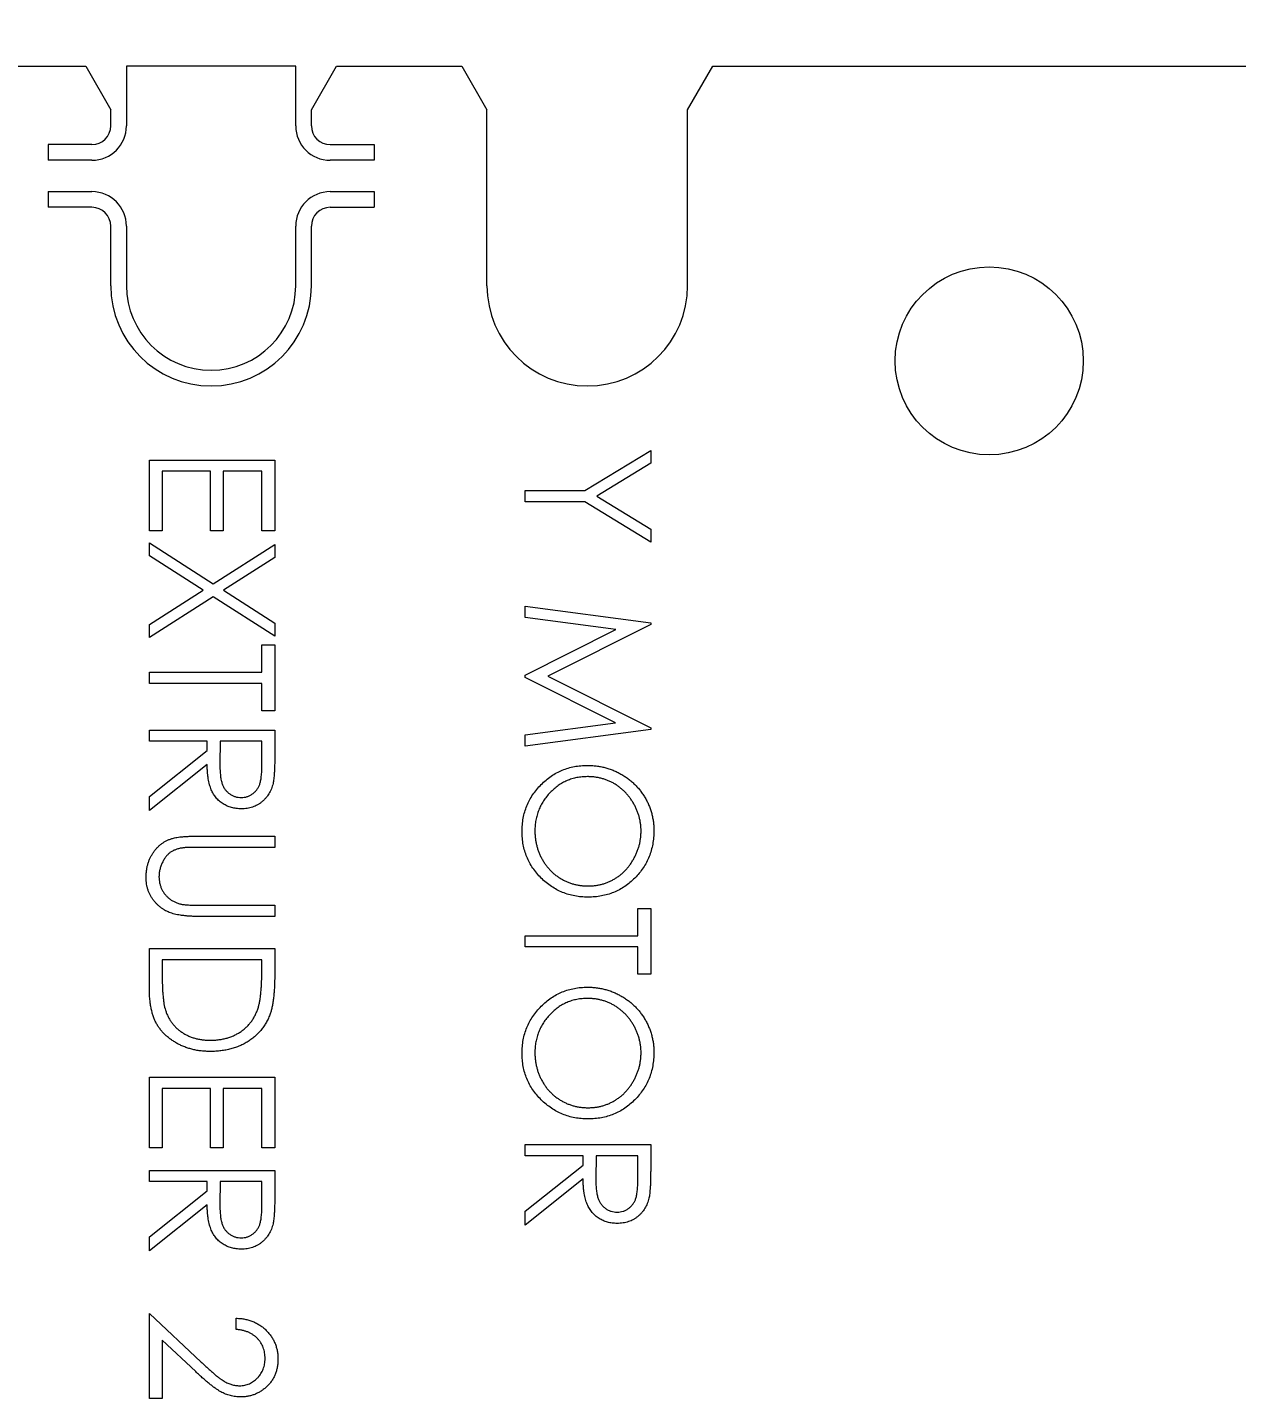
# Model space of a CAD drawing. Header units: millimetres. Extents: x 5 to 292, y 3 to 208.
# Drawn here: x 45.59 to 55.23, y 129.87 to 140.81 of the extents above; entities that cross this region are included whole.
import ezdxf

# ---------------------------------------------------------------- set-up
doc = ezdxf.new("R2010")
doc.units = ezdxf.units.MM
doc.layers.add('DIMENSIONS', color=179, linetype='Continuous')
doc.styles.add('SLDTEXTSTYLE1', font='TXT', dxfattribs={"width": 0.75})
doc.dimstyles.new('SLDDIMSTYLE1', dxfattribs={"dimtxt": 3.5, "dimasz": 3.302, "dimexe": 0, "dimexo": 0.0625, "dimgap": 0.875, "dimtad": 2, "dimlfac": 2, "dimrnd": 1e-09, "dimzin": 12, "dimdsep": 46, "dimtxsty": 'SLDTEXTSTYLE1', "dimblk1": 'CLOSED', "dimblk2": 'CLOSED', "dimsah": 1, "dimcen": 0.09, "dimadec": 0, "dimazin": 3, "dimtfac": 1, "dimtofl": 0, "dimtmove": 0, "dimatfit": 3, "dimldrblk": 'CLOSED', "dimfxl": 0, "dimfrac": 2, "dimtolj": 1, "dimtzin": 12, "dimarcsym": 0})

# ---------------------------------------------------------------- blocks, each defined once
blk = doc.blocks.new('_CLOSED')
at = {"color": 0, "linetype": 'ByBlock', "lineweight": -2}
for p, q in [((-1, 0.166667), (0, 0)), ((-1, 0.166667), (-1, -0.166667)), ((0, 0), (-1, -0.166667)), ((0, 0), (-1, 0))]:
    blk.add_line(p, q, dxfattribs=at)
blk = doc.blocks.new('_D_1')
at = {"layer": 'DIMENSIONS'}
for p, q in [((16.753, 136.699), (16.753, 148.917)), ((284.86, 133.699), (284.86, 148.917)), ((16.753, 147.917), (284.86, 147.917))]:
    blk.add_line(p, q, dxfattribs=at)
at = {"layer": 'DIMENSIONS', "xscale": 3.302, "yscale": 3.302}
for p, rotation in [((16.753, 147.917, -27.848), 179.9999999999998), ((284.86, 147.917, -27.848), 359.9999999999998)]:
    blk.add_blockref('_CLOSED', p, dxfattribs=dict(at, rotation=rotation))
at = {"layer": 'DIMENSIONS', "insert": (153.218, 152.429), "char_height": 3.5, "attachment_point": 1, "style": 'SLDTEXTSTYLE1'}
blk.add_mtext('536.22', dxfattribs=at)

msp = doc.modelspace()

# ---------------------------------------------------------------- linework, layer by layer
at = {"color": 7, "linetype": 'Continuous', "lineweight": 15}
for p, q in [((44.6279, 140.4991), (46.0529, 140.4991)), ((46.0529, 140.4991), (46.2529, 140.1527)), ((46.3779, 140.4991), (46.3779, 140.0241)), ((47.7279, 140.4991), (46.3779, 140.4991)), ((47.7279, 140.0241), (47.7279, 140.4991)), ((47.8529, 140.1527), (48.0529, 140.4991)), ((48.0529, 140.4991), (49.0529, 140.4991)), ((49.0529, 140.4991), (49.2529, 140.1527)), ((50.8529, 140.1527), (51.0529, 140.4991)), ((51.0529, 140.4991), (55.8529, 140.4991)), ((46.2529, 140.0241), (46.2529, 140.1527)), ((47.8529, 140.0241), (47.8529, 140.1527)), ((49.2529, 138.7491), (49.2529, 140.1527)), ((50.8529, 138.7491), (50.8529, 140.1527)), ((46.1029, 139.8741), (45.7529, 139.8741)), ((45.7529, 139.8741), (45.7529, 139.7491)), ((48.0029, 139.8741), (48.3529, 139.8741)), ((48.3529, 139.8741), (48.3529, 139.7491)), ((46.1029, 139.7491), (45.7529, 139.7491)), ((48.3529, 139.7491), (48.0029, 139.7491)), ((45.7529, 139.4991), (45.7529, 139.3741)), ((45.7529, 139.4991), (46.1029, 139.4991)), ((48.0029, 139.4991), (48.3529, 139.4991)), ((48.3529, 139.4991), (48.3529, 139.3741)), ((46.1029, 139.3741), (45.7529, 139.3741)), ((48.0029, 139.3741), (48.3529, 139.3741)), ((46.2529, 138.7491), (46.2529, 139.2241)), ((46.3779, 139.2241), (46.3779, 138.7491)), ((47.7279, 138.7491), (47.7279, 139.2241)), ((47.8529, 138.7491), (47.8529, 139.2241)), ((50.0336, 137.1142), (50.5582, 137.4348)), ((50.5582, 137.4348), (50.5582, 137.332)), ((46.5603, 136.7937), (46.5603, 137.3578)), ((46.5603, 137.3578), (47.5603, 137.3578)), ((47.5603, 137.3578), (47.5603, 136.7937)), ((50.5582, 137.332), (50.1285, 137.0692)), ((46.6628, 137.2681), (46.6628, 136.7937)), ((47.0475, 137.2681), (46.6628, 137.2681)), ((47.0475, 136.7937), (47.0475, 137.2681)), ((47.15, 137.2681), (47.15, 136.7937)), ((47.4577, 137.2681), (47.15, 137.2681)), ((47.4577, 136.7937), (47.4577, 137.2681)), ((49.5582, 137.1142), (50.0336, 137.1142)), ((49.5582, 137.0245), (49.5582, 137.1142)), ((50.1285, 137.0692), (50.5582, 136.8067)), ((50.0336, 137.0245), (49.5582, 137.0245)), ((50.5582, 136.704), (50.0336, 137.0245)), ((46.6628, 136.7937), (46.5603, 136.7937)), ((47.15, 136.7937), (47.0475, 136.7937)), ((47.5603, 136.7937), (47.4577, 136.7937)), ((50.5582, 136.8067), (50.5582, 136.704)), ((46.5603, 136.6976), (47.0703, 136.3711)), ((46.5603, 136.594), (46.5603, 136.6976)), ((47.0703, 136.3711), (47.5603, 136.6848)), ((47.5603, 136.6848), (47.5603, 136.5812)), ((46.9894, 136.3194), (46.5603, 136.594)), ((47.5603, 136.5812), (47.1512, 136.3194)), ((46.5603, 136.0447), (46.9894, 136.3194)), ((47.1512, 136.3194), (47.5603, 136.0575)), ((47.0703, 136.2675), (46.5603, 135.9412)), ((47.5603, 135.954), (47.0703, 136.2675)), ((49.5582, 136.1912), (50.5582, 136.0592)), ((49.5582, 136.1008), (49.5582, 136.1912)), ((50.2794, 136.0053), (49.5582, 136.1008)), ((46.5603, 135.9412), (46.5603, 136.0447)), ((47.5603, 136.0575), (47.5603, 135.954)), ((49.5582, 135.6429), (50.2794, 136.0053)), ((50.5582, 136.0463), (49.7377, 135.6335)), ((50.5582, 136.0592), (50.5582, 136.0463)), ((47.4577, 135.8835), (47.5603, 135.8835)), ((47.4577, 135.6655), (47.4577, 135.8835)), ((47.5603, 135.8835), (47.5603, 135.3578)), ((46.5603, 135.6655), (47.4577, 135.6655)), ((46.5603, 135.5758), (46.5603, 135.6655)), ((49.5582, 135.6227), (49.5582, 135.6429)), ((47.4577, 135.5758), (46.5603, 135.5758)), ((47.4577, 135.3578), (47.4577, 135.5758)), ((50.2778, 135.2617), (49.5582, 135.6227)), ((49.7377, 135.6335), (50.5582, 135.2216)), ((47.5603, 135.3578), (47.4577, 135.3578)), ((46.5603, 135.1142), (46.5603, 135.204)), ((46.5603, 135.204), (47.5603, 135.204)), ((47.5603, 135.204), (47.5603, 135.0039)), ((49.5582, 135.1659), (50.2778, 135.2617)), ((50.5582, 135.2086), (49.5582, 135.0758)), ((50.5582, 135.2216), (50.5582, 135.2086)), ((47.0218, 135.1142), (46.5603, 135.1142)), ((47.0218, 135.0413), (47.0218, 135.1142)), ((47.1244, 135.1142), (47.123, 134.9311)), ((47.4577, 135.1142), (47.1244, 135.1142)), ((47.4577, 134.9267), (47.4577, 135.1142)), ((49.5582, 135.0758), (49.5582, 135.1659)), ((46.5603, 134.6739), (47.0218, 135.0413)), ((47.0218, 134.9303), (46.5603, 134.563)), ((46.5603, 134.563), (46.5603, 134.6739)), ((46.9563, 134.3578), (47.5603, 134.3578)), ((47.5603, 134.3578), (47.5603, 134.2681)), ((47.5603, 134.2681), (46.9611, 134.2681)), ((46.9611, 133.8065), (47.5603, 133.8065)), ((47.5603, 133.8065), (47.5603, 133.7168)), ((50.4557, 133.7809), (50.5582, 133.7809)), ((50.4557, 133.563), (50.4557, 133.7809)), ((50.5582, 133.7809), (50.5582, 133.2553)), ((47.5603, 133.7168), (46.9563, 133.7168)), ((49.5582, 133.563), (50.4557, 133.563)), ((49.5582, 133.4732), (49.5582, 133.563)), ((46.5603, 133.4604), (47.5603, 133.4604)), ((46.5603, 133.1505), (46.5603, 133.4604)), ((47.5603, 133.4604), (47.5603, 133.2585)), ((50.4557, 133.4732), (49.5582, 133.4732)), ((50.4557, 133.2553), (50.4557, 133.4732)), ((46.6628, 133.3707), (46.6628, 133.2559)), ((47.4577, 133.3707), (46.6628, 133.3707)), ((47.4577, 133.3003), (47.4577, 133.3707)), ((50.5582, 133.2553), (50.4557, 133.2553)), ((46.5603, 131.8707), (46.5603, 132.4348)), ((46.5603, 132.4348), (47.5603, 132.4348)), ((47.5603, 132.4348), (47.5603, 131.8707)), ((46.6628, 132.345), (46.6628, 131.8707)), ((47.0475, 132.345), (46.6628, 132.345)), ((47.0475, 131.8707), (47.0475, 132.345)), ((47.15, 132.345), (47.15, 131.8707)), ((47.4577, 132.345), (47.15, 132.345)), ((47.4577, 131.8707), (47.4577, 132.345)), ((46.6628, 131.8707), (46.5603, 131.8707)), ((47.15, 131.8707), (47.0475, 131.8707)), ((47.5603, 131.8707), (47.4577, 131.8707)), ((49.5582, 131.8065), (49.5582, 131.8963)), ((49.5582, 131.8963), (50.5582, 131.8963)), ((50.5582, 131.8963), (50.5582, 131.6962)), ((50.0198, 131.8065), (49.5582, 131.8065)), ((49.5582, 131.3662), (50.0198, 131.7336)), ((50.0198, 131.7336), (50.0198, 131.8065)), ((50.1223, 131.8065), (50.1209, 131.6235)), ((50.4557, 131.8065), (50.1223, 131.8065)), ((50.4557, 131.619), (50.4557, 131.8065)), ((46.5603, 131.6014), (46.5603, 131.6912)), ((46.5603, 131.6912), (47.5603, 131.6912)), ((47.0218, 131.6014), (46.5603, 131.6014)), ((47.0218, 131.5285), (47.0218, 131.6014)), ((47.1244, 131.6014), (47.123, 131.4183)), ((47.4577, 131.6014), (47.1244, 131.6014)), ((47.4577, 131.4139), (47.4577, 131.6014)), ((47.5603, 131.6912), (47.5603, 131.491)), ((50.0198, 131.6227), (49.5582, 131.2553)), ((46.5603, 131.1611), (47.0218, 131.5285)), ((47.0218, 131.4175), (46.5603, 131.0501)), ((49.5582, 131.2553), (49.5582, 131.3662)), ((46.5603, 131.0501), (46.5603, 131.1611)), ((46.5603, 130.5501), (46.9741, 130.1623)), ((46.5603, 129.8707), (46.5603, 130.5501)), ((47.2526, 130.4219), (47.2526, 130.5117)), ((46.6628, 130.336), (46.6628, 129.8707)), ((46.9299, 130.0858), (46.6628, 130.336)), ((46.6628, 129.8707), (46.5603, 129.8707))]:
    msp.add_line(p, q, dxfattribs=at)
msp.add_circle((53.2579, 138.1491), 0.75, dxfattribs=at)
for centre, radius, start, end in [((46.1029, 140.0241), 0.15, 270, 0), ((46.1029, 140.0241), 0.275, 270, 0), ((48.0029, 140.0241), 0.275, 180, 270), ((48.0029, 140.0241), 0.15, 180, 270), ((46.1029, 139.2241), 0.275, 0, 90), ((48.0029, 139.2241), 0.275, 90, 180), ((46.1029, 139.2241), 0.15, 0, 90), ((48.0029, 139.2241), 0.15, 90, 180), ((47.0529, 138.7491), 0.8, 180, 0), ((47.0529, 138.7491), 0.675, 180, 0), ((50.0529, 138.7491), 0.8, 180, 0)]:
    msp.add_arc(centre, radius, start, end, dxfattribs=at)
for points, knots in [([(47.5603, 135.0039), (47.5602, 134.9905), (47.5602, 134.9649), (47.5597, 134.9281), (47.5583, 134.8948), (47.5571, 134.8647), (47.555, 134.8381), (47.553, 134.8148), (47.5503, 134.7948), (47.5478, 134.7828), (47.5467, 134.7773)], [0, 0, 0, 0, 0.1762578, 0.3384344, 0.4848221, 0.6171576, 0.7346984, 0.8373852, 0.9263724, 1, 1, 1, 1]), ([(47.2929, 134.5758), (47.2795, 134.5762), (47.2535, 134.577), (47.2158, 134.5847), (47.1806, 134.5972), (47.148, 134.6144), (47.1186, 134.6363), (47.0928, 134.6627), (47.0711, 134.6935), (47.0562, 134.7222), (47.0466, 134.7476), (47.0398, 134.7685), (47.0346, 134.7912), (47.0299, 134.8157), (47.0264, 134.8419), (47.0238, 134.8698), (47.0222, 134.8995), (47.0219, 134.9199), (47.0218, 134.9303)], [0, 0, 0, 0, 0.0787802, 0.1537206, 0.2267135, 0.2991912, 0.37119, 0.4430064, 0.5166892, 0.5932172, 0.6338729, 0.6769891, 0.7228995, 0.7719586, 0.8242113, 0.8793787, 0.9379481, 1, 1, 1, 1]), ([(47.123, 134.9311), (47.123, 134.9226), (47.123, 134.906), (47.1241, 134.8821), (47.1254, 134.8597), (47.1274, 134.8392), (47.13, 134.8203), (47.1332, 134.8032), (47.1369, 134.7878), (47.1427, 134.7698), (47.1518, 134.7497), (47.1651, 134.7279), (47.1818, 134.7094), (47.201, 134.6937), (47.222, 134.6811), (47.2447, 134.6722), (47.2685, 134.6665), (47.2848, 134.6659), (47.2931, 134.6655)], [0, 0, 0, 0, 0.0716681, 0.1389133, 0.2011846, 0.2591244, 0.312255, 0.3606815, 0.4050861, 0.4451017, 0.5187778, 0.5894616, 0.6584622, 0.7272832, 0.7963225, 0.8631749, 0.9309494, 1, 1, 1, 1]), ([(47.2931, 134.6655), (47.3011, 134.6659), (47.317, 134.6665), (47.3404, 134.6721), (47.3624, 134.6815), (47.383, 134.6942), (47.4017, 134.7096), (47.4177, 134.7277), (47.4309, 134.7479), (47.4394, 134.7669), (47.4446, 134.7838), (47.4482, 134.7985), (47.4511, 134.8151), (47.4535, 134.8337), (47.4555, 134.8542), (47.4569, 134.8767), (47.4577, 134.9011), (47.4577, 134.918), (47.4577, 134.9267)], [0, 0, 0, 0, 0.0688143, 0.1363648, 0.2040194, 0.2730637, 0.3429133, 0.4109654, 0.4791688, 0.549308, 0.5876516, 0.6306467, 0.6788788, 0.7319343, 0.7911114, 0.8552832, 0.9250859, 1, 1, 1, 1]), ([(49.5326, 134.3947), (49.533, 134.4128), (49.5339, 134.4485), (49.5414, 134.501), (49.5531, 134.5513), (49.5698, 134.5995), (49.5914, 134.6454), (49.6178, 134.6893), (49.649, 134.7309), (49.6845, 134.7698), (49.7231, 134.8055), (49.7645, 134.8365), (49.8078, 134.8629), (49.8532, 134.8844), (49.9005, 134.9015), (49.9499, 134.9131), (50.0012, 134.9206), (50.0361, 134.9215), (50.0538, 134.9219)], [0, 0, 0, 0, 0.0658189, 0.1297465, 0.192072, 0.2534594, 0.3145696, 0.3762799, 0.4390257, 0.503267, 0.5674928, 0.6297048, 0.6909996, 0.7514517, 0.8120044, 0.8731497, 0.9356355, 1, 1, 1, 1]), ([(50.0538, 134.9219), (50.0657, 134.9218), (50.0894, 134.9215), (50.1245, 134.9178), (50.159, 134.9125), (50.1929, 134.9049), (50.226, 134.895), (50.2586, 134.8832), (50.2904, 134.8689), (50.3215, 134.8527), (50.3514, 134.8347), (50.3796, 134.8147), (50.4065, 134.7935), (50.4312, 134.7703), (50.4546, 134.7459), (50.4762, 134.7198), (50.4963, 134.6921), (50.5145, 134.6628), (50.5309, 134.6327), (50.5449, 134.6016), (50.557, 134.5699), (50.5668, 134.5377), (50.5745, 134.5048), (50.5798, 134.4713), (50.5834, 134.4372), (50.5837, 134.4143), (50.5839, 134.4027)], [0, 0, 0, 0, 0.043209, 0.0858729, 0.12812, 0.170152, 0.2119176, 0.253753, 0.2960064, 0.3384434, 0.3810154, 0.4228205, 0.4640891, 0.5051258, 0.545975, 0.5869852, 0.6283386, 0.6700838, 0.7119916, 0.7530392, 0.7940494, 0.8348855, 0.8754983, 0.9165473, 0.9580038, 1, 1, 1, 1]), ([(47.5467, 134.7773), (47.5449, 134.77), (47.5413, 134.7555), (47.5337, 134.7347), (47.525, 134.7148), (47.5147, 134.696), (47.5028, 134.6784), (47.4895, 134.6617), (47.4749, 134.6459), (47.4586, 134.6317), (47.4415, 134.6183), (47.4231, 134.607), (47.4037, 134.5972), (47.3834, 134.5895), (47.3621, 134.5832), (47.3399, 134.5788), (47.3167, 134.5762), (47.3009, 134.5759), (47.2929, 134.5758)], [0, 0, 0, 0, 0.0642168, 0.1270638, 0.1887445, 0.2491321, 0.3094525, 0.3698267, 0.4306501, 0.4923519, 0.5540721, 0.6156898, 0.6767977, 0.738439, 0.8013169, 0.8651845, 0.9316413, 1, 1, 1, 1]), ([(50.0542, 134.8322), (50.0398, 134.8318), (50.0114, 134.8311), (49.9697, 134.8248), (49.9297, 134.8152), (49.8915, 134.8009), (49.8548, 134.7831), (49.82, 134.7611), (49.787, 134.735), (49.7561, 134.7054), (49.7278, 134.673), (49.703, 134.6387), (49.6821, 134.6026), (49.665, 134.5649), (49.6514, 134.5256), (49.6421, 134.4846), (49.636, 134.442), (49.6355, 134.413), (49.6352, 134.3983)], [0, 0, 0, 0, 0.064504, 0.1268993, 0.1877465, 0.2481497, 0.3085861, 0.369583, 0.431827, 0.4961797, 0.5606679, 0.6235045, 0.6852604, 0.7465368, 0.8083274, 0.8704862, 0.9343169, 1, 1, 1, 1]), ([(50.4813, 134.3983), (50.4812, 134.4078), (50.481, 134.4267), (50.4779, 134.4548), (50.4736, 134.4825), (50.4674, 134.5098), (50.459, 134.5367), (50.4494, 134.5633), (50.4376, 134.5895), (50.4243, 134.6151), (50.4096, 134.6399), (50.3933, 134.6634), (50.3758, 134.6855), (50.3572, 134.7062), (50.3372, 134.7254), (50.3163, 134.7436), (50.2937, 134.7599), (50.2702, 134.7749), (50.2457, 134.7884), (50.2205, 134.8003), (50.1944, 134.8101), (50.1676, 134.818), (50.1403, 134.8246), (50.1122, 134.8288), (50.0835, 134.8319), (50.0641, 134.8321), (50.0542, 134.8322)], [0, 0, 0, 0, 0.0420233, 0.0836449, 0.1249838, 0.1662475, 0.2077016, 0.2496311, 0.2917418, 0.3347429, 0.3774602, 0.4195563, 0.4610442, 0.5020963, 0.5428907, 0.5838008, 0.6248636, 0.6662247, 0.7073992, 0.7485567, 0.7896546, 0.8307397, 0.8720701, 0.9139934, 0.9564981, 1, 1, 1, 1]), ([(46.5346, 134.0275), (46.5349, 134.0371), (46.5353, 134.056), (46.5378, 134.0838), (46.5426, 134.1105), (46.5486, 134.1363), (46.557, 134.1608), (46.5667, 134.1845), (46.5787, 134.2069), (46.592, 134.2284), (46.607, 134.2483), (46.6233, 134.2666), (46.6407, 134.2833), (46.6594, 134.2982), (46.6792, 134.3113), (46.7002, 134.3227), (46.7224, 134.3324), (46.7378, 134.3375), (46.7456, 134.34)], [0, 0, 0, 0, 0.0711745, 0.1396441, 0.2063172, 0.2713732, 0.3354181, 0.3980763, 0.4606079, 0.5229695, 0.5847157, 0.6448949, 0.7042906, 0.7629982, 0.8210874, 0.8801039, 0.9393885, 1, 1, 1, 1]), ([(46.7456, 134.34), (46.7509, 134.3415), (46.7625, 134.3447), (46.7816, 134.3481), (46.8036, 134.351), (46.8285, 134.3537), (46.8563, 134.3553), (46.887, 134.3567), (46.9207, 134.3578), (46.9441, 134.3578), (46.9563, 134.3578)], [0, 0, 0, 0, 0.0781299, 0.1694654, 0.2743353, 0.3921102, 0.5236873, 0.6683654, 0.8271319, 1, 1, 1, 1]), ([(50.0586, 133.8707), (50.0406, 133.8711), (50.0052, 133.872), (49.9532, 133.8794), (49.9031, 133.8912), (49.8552, 133.9079), (49.8093, 133.9294), (49.7656, 133.9559), (49.7241, 133.9871), (49.6851, 134.0225), (49.6494, 134.0612), (49.6183, 134.1027), (49.5915, 134.1461), (49.5701, 134.1919), (49.553, 134.2395), (49.5414, 134.2894), (49.5339, 134.3413), (49.533, 134.3767), (49.5326, 134.3947)], [0, 0, 0, 0, 0.0652265, 0.128569, 0.1903204, 0.251378, 0.3123875, 0.3737887, 0.4364312, 0.5005668, 0.5646868, 0.6271355, 0.6884554, 0.7492457, 0.8101552, 0.8716709, 0.9347735, 1, 1, 1, 1]), ([(49.6352, 134.3983), (49.6353, 134.3884), (49.6356, 134.3688), (49.6383, 134.3396), (49.6426, 134.311), (49.6489, 134.2829), (49.6567, 134.2554), (49.6661, 134.2284), (49.6777, 134.2022), (49.6905, 134.1764), (49.7052, 134.1517), (49.7209, 134.1282), (49.7383, 134.1063), (49.7567, 134.0856), (49.7764, 134.0663), (49.7974, 134.0485), (49.8198, 134.0322), (49.8433, 134.0172), (49.8679, 134.0038), (49.8932, 133.9922), (49.9192, 133.9823), (49.9458, 133.9743), (49.9731, 133.9681), (50.0011, 133.9637), (50.0297, 133.9607), (50.0491, 133.9605), (50.0588, 133.9604)], [0, 0, 0, 0, 0.0436332, 0.0865378, 0.1291773, 0.1714363, 0.2134159, 0.255266, 0.2973695, 0.3399407, 0.3823475, 0.4239529, 0.4648712, 0.5055723, 0.5460026, 0.586568, 0.6270648, 0.6682707, 0.7095492, 0.7504282, 0.7910962, 0.8320271, 0.873136, 0.9146108, 0.956956, 1, 1, 1, 1]), ([(50.5839, 134.4027), (50.5834, 134.3842), (50.5825, 134.3478), (50.5754, 134.2944), (50.5632, 134.2433), (50.547, 134.1943), (50.5253, 134.1479), (50.4991, 134.1037), (50.4681, 134.0619), (50.4326, 134.023), (50.3939, 133.9873), (50.3526, 133.956), (50.309, 133.9297), (50.2631, 133.9081), (50.2152, 133.8911), (50.1649, 133.8794), (50.1125, 133.872), (50.0768, 133.8711), (50.0586, 133.8707)], [0, 0, 0, 0, 0.06657, 0.130749, 0.1934128, 0.2549894, 0.3161136, 0.3772618, 0.4394008, 0.5029706, 0.566525, 0.6282311, 0.6890906, 0.7493447, 0.8101696, 0.8716098, 0.9348692, 1, 1, 1, 1]), ([(50.0588, 133.9604), (50.0685, 133.9605), (50.0877, 133.9607), (50.1162, 133.9637), (50.144, 133.9681), (50.171, 133.9743), (50.1973, 133.9823), (50.2229, 133.9922), (50.2478, 134.0038), (50.2719, 134.0172), (50.2951, 134.0322), (50.3173, 134.0487), (50.338, 134.0668), (50.3578, 134.086), (50.3763, 134.1069), (50.3934, 134.1294), (50.4096, 134.1531), (50.4242, 134.1782), (50.4377, 134.2042), (50.4493, 134.2308), (50.4591, 134.2578), (50.4675, 134.285), (50.4736, 134.3129), (50.4779, 134.341), (50.481, 134.3695), (50.4812, 134.3887), (50.4813, 134.3983)], [0, 0, 0, 0, 0.0429151, 0.08513, 0.1264733, 0.167453, 0.2079763, 0.2482494, 0.28875, 0.3296699, 0.3705373, 0.4111286, 0.4518189, 0.4924059, 0.5334859, 0.5752631, 0.6174406, 0.6606717, 0.7039402, 0.7468675, 0.7890793, 0.831104, 0.873238, 0.9151658, 0.9573807, 1, 1, 1, 1]), ([(46.8281, 134.2641), (46.8187, 134.2626), (46.8005, 134.2597), (46.7745, 134.2524), (46.7511, 134.2422), (46.7295, 134.23), (46.7104, 134.2141), (46.6928, 134.1949), (46.6773, 134.1717), (46.6632, 134.1459), (46.6519, 134.1181), (46.6433, 134.0897), (46.6381, 134.0611), (46.6375, 134.042), (46.6372, 134.0325)], [0, 0, 0, 0, 0.086315, 0.1677665, 0.2444327, 0.3181347, 0.3918841, 0.4700681, 0.5539042, 0.6443395, 0.7368747, 0.8261684, 0.9136786, 1, 1, 1, 1]), ([(46.9611, 134.2681), (46.9526, 134.2681), (46.9366, 134.2681), (46.9136, 134.268), (46.8933, 134.2675), (46.8754, 134.2672), (46.86, 134.2665), (46.8471, 134.266), (46.8368, 134.2653), (46.8307, 134.2644), (46.8281, 134.2641)], [0, 0, 0, 0, 0.1910786, 0.3626046, 0.5160988, 0.650038, 0.7659767, 0.862374, 0.9408421, 1, 1, 1, 1]), ([(46.9563, 133.7168), (46.9454, 133.7169), (46.9242, 133.717), (46.8931, 133.7182), (46.8635, 133.7202), (46.8356, 133.723), (46.8094, 133.7266), (46.7846, 133.7307), (46.7615, 133.7359), (46.7398, 133.742), (46.7192, 133.7489), (46.6996, 133.7579), (46.6805, 133.768), (46.6621, 133.78), (46.6444, 133.7935), (46.6275, 133.8088), (46.611, 133.8253), (46.5955, 133.8434), (46.5813, 133.8628), (46.5687, 133.8834), (46.5582, 133.9049), (46.5495, 133.9275), (46.5429, 133.9511), (46.538, 133.9757), (46.5353, 134.0013), (46.5349, 134.0187), (46.5346, 134.0275)], [0, 0, 0, 0, 0.054858, 0.1070588, 0.1569784, 0.2039923, 0.2484915, 0.2904833, 0.330489, 0.3678859, 0.4038581, 0.4400093, 0.476295, 0.5127923, 0.5504848, 0.5883811, 0.6276453, 0.6679795, 0.7084328, 0.7486023, 0.7890878, 0.8294612, 0.870371, 0.9122142, 0.9555466, 1, 1, 1, 1]), ([(46.6372, 134.0325), (46.6375, 134.0244), (46.6381, 134.0081), (46.6419, 133.9839), (46.6487, 133.9604), (46.6576, 133.9373), (46.6692, 133.9158), (46.6826, 133.8956), (46.6984, 133.8776), (46.7159, 133.8612), (46.7356, 133.8469), (46.7571, 133.8345), (46.7807, 133.8244), (46.7973, 133.8193), (46.8059, 133.8168)], [0, 0, 0, 0, 0.0828906, 0.1653025, 0.2477619, 0.3315277, 0.4152798, 0.4963662, 0.5771513, 0.6577825, 0.7393216, 0.8237931, 0.909476, 1, 1, 1, 1]), ([(46.8059, 133.8168), (46.8094, 133.8159), (46.8173, 133.814), (46.8306, 133.8122), (46.8462, 133.8104), (46.8644, 133.8091), (46.8851, 133.8078), (46.9082, 133.8071), (46.9339, 133.8067), (46.9518, 133.8066), (46.9611, 133.8065)], [0, 0, 0, 0, 0.0698351, 0.1556208, 0.2578016, 0.3738112, 0.5064025, 0.6555645, 0.8200793, 1, 1, 1, 1]), ([(46.6628, 133.2559), (46.6629, 133.2394), (46.6631, 133.2076), (46.6643, 133.162), (46.6662, 133.1204), (46.6689, 133.0826), (46.6726, 133.0488), (46.6766, 133.0189), (46.6816, 132.993), (46.6862, 132.9773), (46.6883, 132.97)], [0, 0, 0, 0, 0.1719007, 0.3306279, 0.4755488, 0.6067462, 0.7250238, 0.8297424, 0.9213228, 1, 1, 1, 1]), ([(47.4297, 132.993), (47.432, 133.0014), (47.4369, 133.0193), (47.4423, 133.0484), (47.447, 133.0811), (47.4511, 133.1177), (47.4539, 133.1579), (47.4561, 133.202), (47.4576, 133.2499), (47.4577, 133.2831), (47.4577, 133.3003)], [0, 0, 0, 0, 0.0843186, 0.1792845, 0.2865825, 0.4051115, 0.5355929, 0.6781902, 0.8329758, 1, 1, 1, 1]), ([(47.5603, 133.2585), (47.5602, 133.2409), (47.5599, 133.207), (47.5584, 133.1579), (47.5556, 133.1126), (47.5516, 133.071), (47.5467, 133.0332), (47.5406, 132.9991), (47.5333, 132.9687), (47.5272, 132.95), (47.5242, 132.9412)], [0, 0, 0, 0, 0.1642892, 0.3174059, 0.4588436, 0.5893665, 0.7078313, 0.81577, 0.9128799, 1, 1, 1, 1]), ([(47.0477, 132.6399), (47.0353, 132.6401), (47.0109, 132.6404), (46.975, 132.6436), (46.9402, 132.6482), (46.9066, 132.6554), (46.874, 132.6641), (46.8426, 132.6752), (46.8122, 132.6879), (46.7832, 132.7028), (46.7558, 132.7191), (46.7299, 132.7367), (46.7059, 132.7554), (46.6839, 132.7754), (46.6637, 132.7966), (46.6453, 132.8189), (46.629, 132.8426), (46.6141, 132.8675), (46.6011, 132.8942), (46.5901, 132.9234), (46.581, 132.9551), (46.5734, 132.9893), (46.5674, 133.026), (46.5634, 133.0653), (46.5606, 133.1071), (46.5604, 133.1357), (46.5603, 133.1505)], [0, 0, 0, 0, 0.04608068, 0.0908068, 0.13429527, 0.17702439, 0.21882273, 0.26024412, 0.30107987, 0.34161389, 0.38158342, 0.42011959, 0.45807462, 0.49473849, 0.53119462, 0.5669337, 0.60271265, 0.63832661, 0.67485325, 0.71346737, 0.7544418, 0.79781536, 0.84398946, 0.89307157, 0.94496335, 1, 1, 1, 1]), ([(49.5326, 132.6255), (49.533, 132.6436), (49.5339, 132.6793), (49.5414, 132.7317), (49.5531, 132.7821), (49.5698, 132.8303), (49.5914, 132.8762), (49.6178, 132.9201), (49.649, 132.9616), (49.6845, 133.0006), (49.7231, 133.0362), (49.7645, 133.0673), (49.8078, 133.0937), (49.8532, 133.1152), (49.9005, 133.1322), (49.9499, 133.1439), (50.0012, 133.1514), (50.0361, 133.1523), (50.0538, 133.1527)], [0, 0, 0, 0, 0.0658189, 0.1297465, 0.192072, 0.2534594, 0.3145696, 0.3762799, 0.4390257, 0.503267, 0.5674928, 0.6297048, 0.6909996, 0.7514517, 0.8120044, 0.8731497, 0.9356355, 1, 1, 1, 1]), ([(50.0538, 133.1527), (50.0657, 133.1525), (50.0894, 133.1522), (50.1245, 133.1486), (50.159, 133.1433), (50.1929, 133.1357), (50.226, 133.1257), (50.2586, 133.114), (50.2904, 133.0997), (50.3215, 133.0835), (50.3514, 133.0654), (50.3796, 133.0455), (50.4065, 133.0243), (50.4312, 133.0011), (50.4546, 132.9767), (50.4762, 132.9505), (50.4963, 132.9229), (50.5145, 132.8936), (50.5309, 132.8634), (50.5449, 132.8323), (50.557, 132.8007), (50.5668, 132.7684), (50.5745, 132.7356), (50.5798, 132.7021), (50.5834, 132.668), (50.5837, 132.645), (50.5839, 132.6335)], [0, 0, 0, 0, 0.043209, 0.0858729, 0.12812, 0.170152, 0.2119176, 0.253753, 0.2960064, 0.3384434, 0.3810154, 0.4228205, 0.4640891, 0.5051258, 0.545975, 0.5869852, 0.6283386, 0.6700838, 0.7119916, 0.7530392, 0.7940494, 0.8348855, 0.8754983, 0.9165473, 0.9580038, 1, 1, 1, 1]), ([(50.0542, 133.063), (50.0398, 133.0626), (50.0114, 133.0619), (49.9697, 133.0556), (49.9297, 133.0459), (49.8915, 133.0317), (49.8548, 133.0139), (49.82, 132.9919), (49.787, 132.9658), (49.7561, 132.9362), (49.7278, 132.9038), (49.703, 132.8694), (49.6821, 132.8334), (49.665, 132.7957), (49.6514, 132.7564), (49.6421, 132.7153), (49.636, 132.6728), (49.6355, 132.6438), (49.6352, 132.6291)], [0, 0, 0, 0, 0.064504, 0.1268993, 0.1877465, 0.2481497, 0.3085861, 0.369583, 0.431827, 0.4961797, 0.5606679, 0.6235045, 0.6852604, 0.7465368, 0.8083274, 0.8704862, 0.9343169, 1, 1, 1, 1]), ([(50.4813, 132.6291), (50.4812, 132.6386), (50.481, 132.6574), (50.4779, 132.6855), (50.4736, 132.7132), (50.4674, 132.7406), (50.459, 132.7675), (50.4494, 132.7941), (50.4376, 132.8203), (50.4243, 132.8459), (50.4096, 132.8707), (50.3933, 132.8942), (50.3758, 132.9162), (50.3572, 132.9369), (50.3372, 132.9562), (50.3163, 132.9744), (50.2937, 132.9907), (50.2702, 133.0057), (50.2457, 133.0191), (50.2205, 133.0311), (50.1944, 133.0408), (50.1676, 133.0488), (50.1403, 133.0554), (50.1122, 133.0596), (50.0835, 133.0626), (50.0641, 133.0628), (50.0542, 133.063)], [0, 0, 0, 0, 0.0420233, 0.0836449, 0.1249838, 0.1662475, 0.2077016, 0.2496311, 0.2917418, 0.3347429, 0.3774602, 0.4195563, 0.4610442, 0.5020963, 0.5428907, 0.5838008, 0.6248636, 0.6662247, 0.7073992, 0.7485567, 0.7896546, 0.8307397, 0.8720701, 0.9139934, 0.9564981, 1, 1, 1, 1]), ([(46.6883, 132.97), (46.6915, 132.9609), (46.6979, 132.9428), (46.7094, 132.9169), (46.7232, 132.8927), (46.7384, 132.8698), (46.7558, 132.8485), (46.7748, 132.8287), (46.7956, 132.8103), (46.8182, 132.7935), (46.8424, 132.7785), (46.8679, 132.7655), (46.8946, 132.7542), (46.9228, 132.7452), (46.9523, 132.7382), (46.983, 132.7333), (47.015, 132.7302), (47.0368, 132.7298), (47.0479, 132.7296)], [0, 0, 0, 0, 0.0624145, 0.1233382, 0.1831245, 0.241783, 0.3005789, 0.3596801, 0.4188816, 0.4795307, 0.5408505, 0.6023034, 0.6644632, 0.7278057, 0.7928948, 0.8596723, 0.9284644, 1, 1, 1, 1]), ([(47.5242, 132.9412), (47.5198, 132.9296), (47.5111, 132.9067), (47.4947, 132.8741), (47.476, 132.8435), (47.4552, 132.8146), (47.4315, 132.788), (47.4061, 132.7629), (47.3779, 132.7402), (47.3476, 132.7193), (47.3155, 132.7005), (47.2817, 132.6842), (47.2464, 132.6707), (47.2095, 132.6594), (47.1712, 132.6505), (47.1313, 132.6445), (47.0899, 132.6405), (47.0619, 132.6401), (47.0477, 132.6399)], [0, 0, 0, 0, 0.061545, 0.1216943, 0.1811549, 0.2398754, 0.2987019, 0.3576474, 0.4176048, 0.478494, 0.5404071, 0.602345, 0.6650043, 0.7285593, 0.7936505, 0.8605343, 0.929236, 1, 1, 1, 1]), ([(47.0479, 132.7296), (47.0596, 132.7298), (47.0825, 132.7301), (47.1162, 132.7337), (47.1487, 132.739), (47.1798, 132.7466), (47.2097, 132.7564), (47.2382, 132.7685), (47.2657, 132.7825), (47.2914, 132.799), (47.3157, 132.8171), (47.338, 132.8372), (47.3582, 132.859), (47.3769, 132.8822), (47.393, 132.9075), (47.4075, 132.9343), (47.4198, 132.963), (47.4264, 132.9829), (47.4297, 132.993)], [0, 0, 0, 0, 0.0701512, 0.1378126, 0.2032262, 0.2671741, 0.330024, 0.3917943, 0.4530844, 0.5143339, 0.575, 0.6348655, 0.6941163, 0.7534416, 0.8131258, 0.8740797, 0.936007, 1, 1, 1, 1]), ([(50.0586, 132.1014), (50.0406, 132.1019), (50.0052, 132.1027), (49.9532, 132.1102), (49.9031, 132.1219), (49.8552, 132.1387), (49.8093, 132.1602), (49.7656, 132.1866), (49.7241, 132.2178), (49.6851, 132.2533), (49.6494, 132.292), (49.6183, 132.3335), (49.5915, 132.3769), (49.5701, 132.4227), (49.553, 132.4703), (49.5414, 132.5202), (49.5339, 132.5721), (49.533, 132.6075), (49.5326, 132.6255)], [0, 0, 0, 0, 0.0652265, 0.128569, 0.1903204, 0.251378, 0.3123875, 0.3737887, 0.4364312, 0.5005668, 0.5646868, 0.6271355, 0.6884554, 0.7492457, 0.8101552, 0.8716709, 0.9347735, 1, 1, 1, 1]), ([(49.6352, 132.6291), (49.6353, 132.6192), (49.6356, 132.5996), (49.6383, 132.5704), (49.6426, 132.5417), (49.6489, 132.5137), (49.6567, 132.4862), (49.6661, 132.4592), (49.6777, 132.433), (49.6905, 132.4072), (49.7052, 132.3825), (49.7209, 132.3589), (49.7383, 132.3371), (49.7567, 132.3164), (49.7764, 132.2971), (49.7974, 132.2792), (49.8198, 132.263), (49.8433, 132.248), (49.8679, 132.2346), (49.8932, 132.2229), (49.9192, 132.2131), (49.9458, 132.2051), (49.9731, 132.1988), (50.0011, 132.1945), (50.0297, 132.1915), (50.0491, 132.1913), (50.0588, 132.1912)], [0, 0, 0, 0, 0.0436332, 0.0865378, 0.1291773, 0.1714363, 0.2134159, 0.255266, 0.2973695, 0.3399407, 0.3823475, 0.4239529, 0.4648712, 0.5055723, 0.5460026, 0.586568, 0.6270648, 0.6682707, 0.7095492, 0.7504282, 0.7910962, 0.8320271, 0.873136, 0.9146108, 0.956956, 1, 1, 1, 1]), ([(50.5839, 132.6335), (50.5834, 132.615), (50.5825, 132.5786), (50.5754, 132.5251), (50.5632, 132.4741), (50.547, 132.4251), (50.5253, 132.3787), (50.4991, 132.3345), (50.4681, 132.2926), (50.4326, 132.2537), (50.3939, 132.2181), (50.3526, 132.1867), (50.309, 132.1604), (50.2631, 132.1388), (50.2152, 132.1219), (50.1649, 132.1102), (50.1125, 132.1027), (50.0768, 132.1019), (50.0586, 132.1014)], [0, 0, 0, 0, 0.06657, 0.130749, 0.1934128, 0.2549894, 0.3161136, 0.3772618, 0.4394008, 0.5029706, 0.566525, 0.6282311, 0.6890906, 0.7493447, 0.8101696, 0.8716098, 0.9348692, 1, 1, 1, 1]), ([(50.0588, 132.1912), (50.0685, 132.1913), (50.0877, 132.1915), (50.1162, 132.1945), (50.144, 132.1988), (50.171, 132.205), (50.1973, 132.2131), (50.2229, 132.2229), (50.2478, 132.2346), (50.2719, 132.248), (50.2951, 132.263), (50.3173, 132.2794), (50.338, 132.2975), (50.3578, 132.3168), (50.3763, 132.3377), (50.3934, 132.3602), (50.4096, 132.3839), (50.4242, 132.409), (50.4377, 132.4349), (50.4493, 132.4615), (50.4591, 132.4885), (50.4675, 132.5158), (50.4736, 132.5436), (50.4779, 132.5718), (50.481, 132.6003), (50.4812, 132.6194), (50.4813, 132.6291)], [0, 0, 0, 0, 0.0429151, 0.08513, 0.1264733, 0.167453, 0.2079763, 0.2482494, 0.28875, 0.3296699, 0.3705373, 0.4111286, 0.4518189, 0.4924059, 0.5334859, 0.5752631, 0.6174406, 0.6606717, 0.7039402, 0.7468675, 0.7890793, 0.831104, 0.873238, 0.9151658, 0.9573807, 1, 1, 1, 1]), ([(50.2908, 131.2681), (50.2775, 131.2685), (50.2515, 131.2693), (50.2138, 131.277), (50.1786, 131.2895), (50.1459, 131.3067), (50.1165, 131.3287), (50.0907, 131.355), (50.0691, 131.3859), (50.0541, 131.4145), (50.0445, 131.4399), (50.0378, 131.4608), (50.0325, 131.4835), (50.0279, 131.508), (50.0243, 131.5342), (50.0218, 131.5621), (50.0201, 131.5918), (50.0199, 131.6122), (50.0198, 131.6227)], [0, 0, 0, 0, 0.0787802, 0.1537206, 0.2267135, 0.2991912, 0.37119, 0.4430064, 0.5166892, 0.5932172, 0.6338729, 0.6769891, 0.7228995, 0.7719586, 0.8242113, 0.8793787, 0.9379481, 1, 1, 1, 1]), ([(50.1209, 131.6235), (50.1209, 131.6149), (50.1209, 131.5983), (50.1221, 131.5744), (50.1234, 131.552), (50.1253, 131.5315), (50.1279, 131.5126), (50.1311, 131.4955), (50.1348, 131.4801), (50.1406, 131.4621), (50.1498, 131.442), (50.1631, 131.4202), (50.1798, 131.4017), (50.1989, 131.386), (50.22, 131.3734), (50.2427, 131.3645), (50.2664, 131.3588), (50.2828, 131.3582), (50.291, 131.3578)], [0, 0, 0, 0, 0.0716681, 0.1389133, 0.2011846, 0.2591244, 0.312255, 0.3606815, 0.4050861, 0.4451017, 0.5187778, 0.5894616, 0.6584622, 0.7272832, 0.7963225, 0.8631749, 0.9309494, 1, 1, 1, 1]), ([(50.291, 131.3578), (50.299, 131.3582), (50.315, 131.3589), (50.3383, 131.3644), (50.3603, 131.3738), (50.381, 131.3865), (50.3997, 131.4019), (50.4157, 131.42), (50.4289, 131.4402), (50.4373, 131.4592), (50.4425, 131.4761), (50.4462, 131.4908), (50.4491, 131.5074), (50.4514, 131.526), (50.4534, 131.5465), (50.4548, 131.569), (50.4556, 131.5934), (50.4556, 131.6103), (50.4557, 131.619)], [0, 0, 0, 0, 0.0688143, 0.1363648, 0.2040194, 0.2730637, 0.3429133, 0.4109654, 0.4791688, 0.549308, 0.5876516, 0.6306467, 0.6788788, 0.7319343, 0.7911114, 0.8552832, 0.9250859, 1, 1, 1, 1]), ([(50.5582, 131.6962), (50.5582, 131.6828), (50.5581, 131.6572), (50.5576, 131.6204), (50.5563, 131.5871), (50.5551, 131.5571), (50.553, 131.5304), (50.5509, 131.5071), (50.5482, 131.4871), (50.5457, 131.4751), (50.5446, 131.4696)], [0, 0, 0, 0, 0.1762578, 0.3384344, 0.4848221, 0.6171576, 0.7346984, 0.8373852, 0.9263724, 1, 1, 1, 1]), ([(47.5603, 131.491), (47.5602, 131.4777), (47.5602, 131.452), (47.5597, 131.4153), (47.5583, 131.3819), (47.5571, 131.3519), (47.555, 131.3253), (47.553, 131.302), (47.5503, 131.282), (47.5478, 131.2699), (47.5467, 131.2645)], [0, 0, 0, 0, 0.1762578, 0.3384344, 0.4848221, 0.6171576, 0.7346984, 0.8373852, 0.9263724, 1, 1, 1, 1]), ([(47.2929, 131.063), (47.2795, 131.0634), (47.2535, 131.0642), (47.2158, 131.0718), (47.1806, 131.0843), (47.148, 131.1016), (47.1186, 131.1235), (47.0928, 131.1499), (47.0711, 131.1807), (47.0562, 131.2094), (47.0466, 131.2348), (47.0398, 131.2556), (47.0346, 131.2784), (47.0299, 131.3028), (47.0264, 131.3291), (47.0238, 131.357), (47.0222, 131.3867), (47.0219, 131.407), (47.0218, 131.4175)], [0, 0, 0, 0, 0.0787802, 0.1537206, 0.2267135, 0.2991912, 0.37119, 0.4430064, 0.5166892, 0.5932172, 0.6338729, 0.6769891, 0.7228995, 0.7719586, 0.8242113, 0.8793787, 0.9379481, 1, 1, 1, 1]), ([(47.123, 131.4183), (47.123, 131.4098), (47.123, 131.3932), (47.1241, 131.3692), (47.1254, 131.3469), (47.1274, 131.3263), (47.13, 131.3075), (47.1332, 131.2904), (47.1369, 131.275), (47.1427, 131.257), (47.1518, 131.2369), (47.1651, 131.2151), (47.1818, 131.1965), (47.201, 131.1808), (47.222, 131.1682), (47.2447, 131.1593), (47.2685, 131.1537), (47.2848, 131.153), (47.2931, 131.1527)], [0, 0, 0, 0, 0.0716681, 0.1389133, 0.2011846, 0.2591244, 0.312255, 0.3606815, 0.4050861, 0.4451017, 0.5187778, 0.5894616, 0.6584622, 0.7272832, 0.7963225, 0.8631749, 0.9309494, 1, 1, 1, 1]), ([(47.2931, 131.1527), (47.3011, 131.153), (47.317, 131.1537), (47.3404, 131.1593), (47.3624, 131.1687), (47.383, 131.1813), (47.4017, 131.1968), (47.4177, 131.2149), (47.4309, 131.2351), (47.4394, 131.2541), (47.4446, 131.271), (47.4482, 131.2857), (47.4511, 131.3023), (47.4535, 131.3209), (47.4555, 131.3414), (47.4569, 131.3639), (47.4577, 131.3883), (47.4577, 131.4052), (47.4577, 131.4139)], [0, 0, 0, 0, 0.0688143, 0.1363648, 0.2040194, 0.2730637, 0.3429133, 0.4109654, 0.4791688, 0.549308, 0.5876516, 0.6306467, 0.6788788, 0.7319343, 0.7911114, 0.8552832, 0.9250859, 1, 1, 1, 1]), ([(50.5446, 131.4696), (50.5428, 131.4623), (50.5392, 131.4478), (50.5317, 131.427), (50.5229, 131.4071), (50.5126, 131.3883), (50.5008, 131.3707), (50.4875, 131.354), (50.4729, 131.3383), (50.4566, 131.324), (50.4395, 131.3106), (50.421, 131.2993), (50.4017, 131.2896), (50.3813, 131.2818), (50.3601, 131.2755), (50.3378, 131.2711), (50.3146, 131.2685), (50.2988, 131.2682), (50.2908, 131.2681)], [0, 0, 0, 0, 0.0642168, 0.1270638, 0.1887445, 0.2491321, 0.3094525, 0.3698267, 0.4306501, 0.4923519, 0.5540721, 0.6156898, 0.6767977, 0.738439, 0.8013169, 0.8651845, 0.9316413, 1, 1, 1, 1]), ([(47.5467, 131.2645), (47.5449, 131.2572), (47.5413, 131.2427), (47.5337, 131.2218), (47.525, 131.202), (47.5147, 131.1832), (47.5028, 131.1655), (47.4895, 131.1489), (47.4749, 131.1331), (47.4586, 131.1189), (47.4415, 131.1055), (47.4231, 131.0942), (47.4037, 131.0844), (47.3834, 131.0767), (47.3621, 131.0704), (47.3399, 131.066), (47.3167, 131.0634), (47.3009, 131.0631), (47.2929, 131.063)], [0, 0, 0, 0, 0.0642168, 0.1270638, 0.1887445, 0.2491321, 0.3094525, 0.3698267, 0.4306501, 0.4923519, 0.5540721, 0.6156898, 0.6767977, 0.738439, 0.8013169, 0.8651845, 0.9316413, 1, 1, 1, 1]), ([(47.2526, 130.5117), (47.2645, 130.5111), (47.2879, 130.5099), (47.322, 130.5046), (47.3546, 130.4969), (47.3854, 130.486), (47.4147, 130.4725), (47.4424, 130.4563), (47.4684, 130.4371), (47.4925, 130.4153), (47.5145, 130.3916), (47.5336, 130.3661), (47.5496, 130.3393), (47.5631, 130.3113), (47.5732, 130.2817), (47.5807, 130.2509), (47.5852, 130.2187), (47.5857, 130.1967), (47.5859, 130.1856)], [0, 0, 0, 0, 0.0687908, 0.1351033, 0.1989787, 0.2619043, 0.323495, 0.3851954, 0.4469692, 0.5097648, 0.5722506, 0.6334052, 0.6932512, 0.7525832, 0.8125793, 0.8732751, 0.9355499, 1, 1, 1, 1]), ([(47.4834, 130.1902), (47.4832, 130.198), (47.4828, 130.2133), (47.48, 130.2359), (47.4751, 130.2574), (47.4685, 130.2779), (47.4601, 130.2975), (47.4496, 130.316), (47.4371, 130.3335), (47.4229, 130.3499), (47.4071, 130.365), (47.3895, 130.3782), (47.3704, 130.3898), (47.3499, 130.4), (47.3277, 130.4082), (47.304, 130.4145), (47.2789, 130.4194), (47.2615, 130.4211), (47.2526, 130.4219)], [0, 0, 0, 0, 0.0644387, 0.1265469, 0.1868872, 0.2458775, 0.3040409, 0.3621912, 0.4209759, 0.4806603, 0.5406003, 0.6006891, 0.6619358, 0.7244425, 0.7890384, 0.8563138, 0.926352, 1, 1, 1, 1]), ([(47.2806, 129.9732), (47.2875, 129.9734), (47.3009, 129.9738), (47.3206, 129.9769), (47.3396, 129.9817), (47.358, 129.9885), (47.3756, 129.9976), (47.3923, 130.0086), (47.4085, 130.0212), (47.4237, 130.0359), (47.4376, 130.052), (47.4499, 130.0691), (47.4602, 130.0871), (47.4687, 130.106), (47.4753, 130.1258), (47.4799, 130.1465), (47.4828, 130.168), (47.4832, 130.1827), (47.4834, 130.1902)], [0, 0, 0, 0, 0.0619654, 0.1221219, 0.1809885, 0.2399332, 0.2999058, 0.3599888, 0.4217757, 0.4865758, 0.5515348, 0.6150175, 0.6772586, 0.73973, 0.8030501, 0.8664951, 0.9319735, 1, 1, 1, 1]), ([(47.5859, 130.1856), (47.5857, 130.1746), (47.5852, 130.153), (47.5808, 130.1216), (47.574, 130.0917), (47.5645, 130.0633), (47.5517, 130.0367), (47.5364, 130.0117), (47.5186, 129.9881), (47.4977, 129.9667), (47.4753, 129.9472), (47.4515, 129.9303), (47.4268, 129.9158), (47.4012, 129.9038), (47.3744, 129.8949), (47.3468, 129.8882), (47.318, 129.8844), (47.2985, 129.8838), (47.2887, 129.8835)], [0, 0, 0, 0, 0.06947546, 0.1365168, 0.20078882, 0.26382967, 0.32573502, 0.38729069, 0.44950922, 0.51296782, 0.57627522, 0.6375801, 0.69790261, 0.75717209, 0.81659853, 0.87665317, 0.93728964, 1, 1, 1, 1]), ([(47.2887, 129.8835), (47.2747, 129.884), (47.2471, 129.8849), (47.2065, 129.8931), (47.1672, 129.9059), (47.1356, 129.9214), (47.1101, 129.9369), (47.0891, 129.9509), (47.0665, 129.9674), (47.0424, 129.9864), (47.0165, 130.0077), (46.9889, 130.0314), (46.9599, 130.0577), (46.9401, 130.0762), (46.9299, 130.0858)], [0, 0, 0, 0, 0.0987022, 0.1956723, 0.2924224, 0.3913425, 0.4444624, 0.5042288, 0.5703523, 0.6425458, 0.7222875, 0.8079211, 0.9004695, 1, 1, 1, 1]), ([(46.9741, 130.1623), (46.984, 130.1529), (47.0029, 130.1347), (47.0306, 130.1091), (47.0562, 130.086), (47.0798, 130.0655), (47.1017, 130.0478), (47.1212, 130.0321), (47.1391, 130.0196), (47.1599, 130.0059), (47.1853, 129.9927), (47.2163, 129.9814), (47.2482, 129.9745), (47.2698, 129.9736), (47.2806, 129.9732)], [0, 0, 0, 0, 0.11080264, 0.2128292, 0.30610131, 0.39064732, 0.46692447, 0.53448104, 0.59358694, 0.644557, 0.73620045, 0.82502403, 0.91198558, 1, 1, 1, 1])]:
    msp.add_open_spline(points, degree=3, knots=knots, dxfattribs=at)

# ---------------------------------------------------------------- dimensions: what is measured, and where the dimension line sits
at = {"layer": 'DIMENSIONS'}
dim = msp.add_linear_dim(base=(284.8605, 147.9168), p1=(16.7529, 135.6991), p2=(284.8605, 132.6991), dimstyle='SLDDIMSTYLE1', dxfattribs=at)
dim.commit()
dim.dimension.update_dxf_attribs({"geometry": '_D_1', "text_midpoint": (160.3296, 147.9168), "dimtype": 160})

doc.saveas('drawing.dxf')
